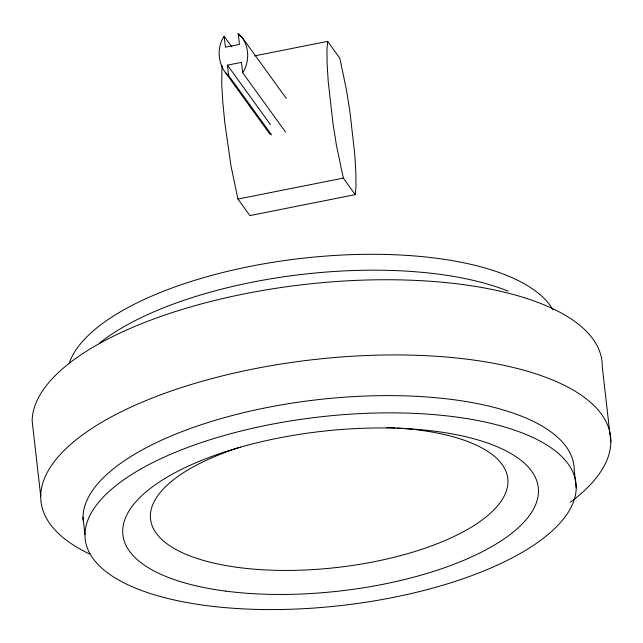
<?xml version="1.0" encoding="UTF-8"?>
<svg xmlns="http://www.w3.org/2000/svg" width="643" height="643" viewBox="0 0 643 643"><rect width="100%" height="100%" fill="white"/><g stroke="black" fill="none" stroke-linecap="round" stroke-linejoin="round"><path stroke-width="0.96" d="M221.996 65.232L221.722 84.49L222.84 102.607L224.865 123.183L231.014 166.039L237.934 199.065L249.878 215.59L355.266 194.628L355.981 186.398L355.836 171.97L354.719 153.854L349.913 111.641L346.545 90.422L339.825 58.232L327.641 41.377L254.757 55.869M327.641 41.377L326.966 49.101L327.11 63.528L328.227 81.645L333.034 123.858L336.402 145.077L343.314 178.095L355.266 194.628M231.818 46.826L224.166 36.249C216.924 46.899 217.752 62.21 225.331 72.474L270.044 134.339M285.621 132.128L242.668 72.707C250.513 61.013 249.291 42.711 238.191 33.452L239.445 44.423L225.42 47.212L224.166 36.249M570.285 502.175L571.932 501.098A286.641 110.154 -6.5 0 0 504.281 365.425A286.641 110.154 -6.5 0 0 132.241 406.521A286.641 110.154 -6.5 0 0 90.245 554.306M271.595 134.917L228.643 75.504L227.461 65.152L241.487 62.363L242.668 72.707M237.934 199.065L343.314 178.095M225.331 72.474L228.643 75.504M241.511 36.482L286.223 98.339M238.191 33.452L240.546 36.715M227.461 65.152L270.414 124.565M610.85 442.022L602.282 366.831A286.641 110.154 -6.5 0 0 318.671 282.992A286.641 110.154 -6.5 0 0 32.15 420.956L40.718 496.147M576.208 487.892A246.976 94.915 -6.5 0 0 208.862 440.117A246.976 94.915 -6.5 0 0 206.684 605.626A246.976 94.915 -6.5 0 0 576.208 487.892L574.239 470.652A246.976 94.915 -6.5 0 0 326.194 398.773A246.976 94.915 -6.5 0 0 83.068 520.139M82.995 517.285L84.956 534.526M99.609 343A246.976 94.915 -6.5 0 1 508.083 291.102M69.323 362.821A246.976 94.915 -6.5 0 1 304.444 258.052A246.976 94.915 -6.5 0 1 552.916 309.773M415.603 429.653A179.775 69.09 -6.5 0 1 467.389 529.51A179.775 69.09 -6.5 0 1 192.554 556.894A179.775 69.09 -6.5 0 1 240.57 447.094M386.684 427.491A179.775 69.09 -6.5 0 1 394.89 427.868M396.924 427.989A179.775 69.09 -6.5 0 1 413.698 429.436M225.717 591.118A209.039 80.335 -6.5 0 0 538.472 491.469A209.039 80.335 -6.5 0 0 227.558 451.032A209.039 80.335 -6.5 0 0 225.717 591.118"/></g></svg>
